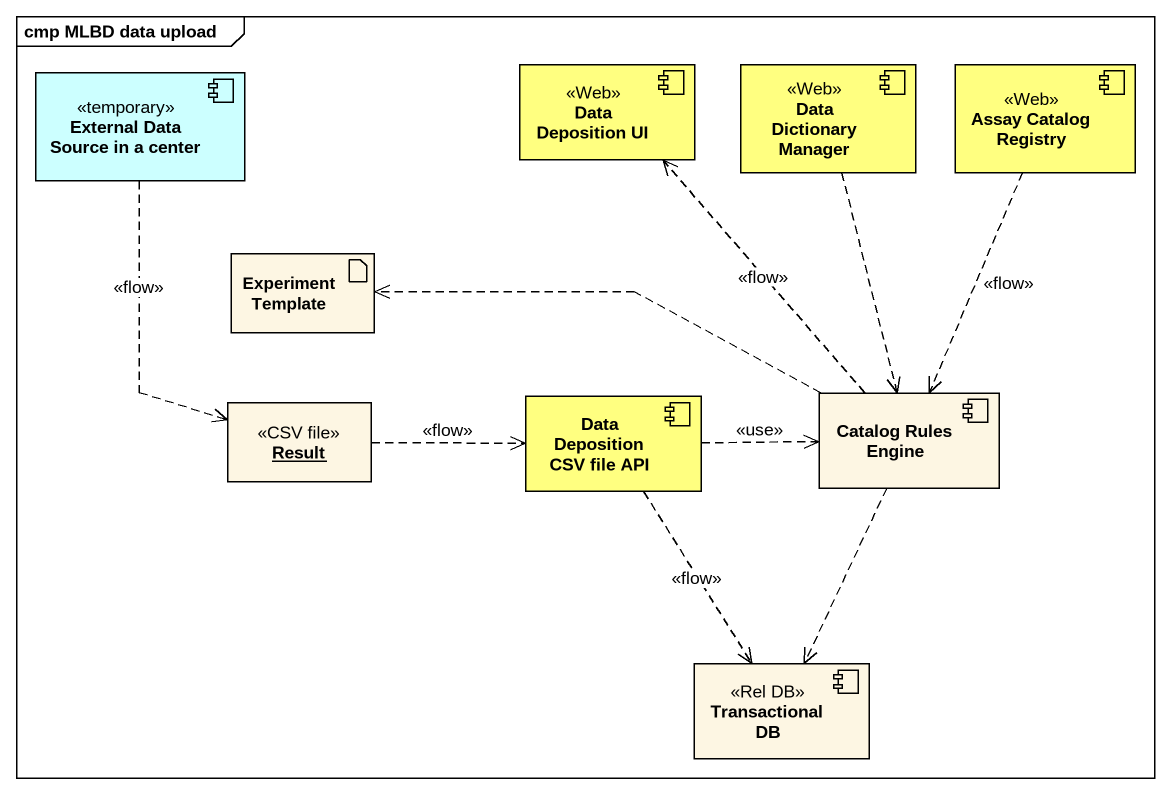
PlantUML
@startuml
mainframe cmp MLBD data upload
allowmixing
hide circle
hide empty members
component "External Data Source in a center" as External_Data_Source_in_a <<temporary>> #CCFFFF
component "Data Deposition UI" as Data_Deposition_UI <<Web>> #FFFF80
component "Data Dictionary Manager" as Data_Dictionary_Manager <<Web>> #FFFF80
component "Assay Catalog Registry" as Assay_Catalog_Registry <<Web>> #FFFF80
artifact "Experiment Template" as Experiment_Template
object Result <<CSV file>>
component "Data Deposition CSV file API" as Data_Deposition_CSV_file_API #FFFF80
component "Catalog Rules Engine" as Catalog_Rules_Engine
component "Transactional DB" as Transactional_DB <<Rel DB>>
External_Data_Source_in_a ..> Result : <<flow>>
Data_Dictionary_Manager ..> Catalog_Rules_Engine
Assay_Catalog_Registry ..> Catalog_Rules_Engine : <<flow>>
Assay_Catalog_Registry ..> Catalog_Rules_Engine
Result .right.> Data_Deposition_CSV_file_API : <<flow>>
Data_Deposition_CSV_file_API .right.> Catalog_Rules_Engine : <<use>>
Data_Deposition_CSV_file_API ..> Transactional_DB : <<flow>>
Catalog_Rules_Engine .up.> Data_Deposition_UI : <<flow>>
Catalog_Rules_Engine .left.> Experiment_Template
Catalog_Rules_Engine ..> Transactional_DB
@enduml
